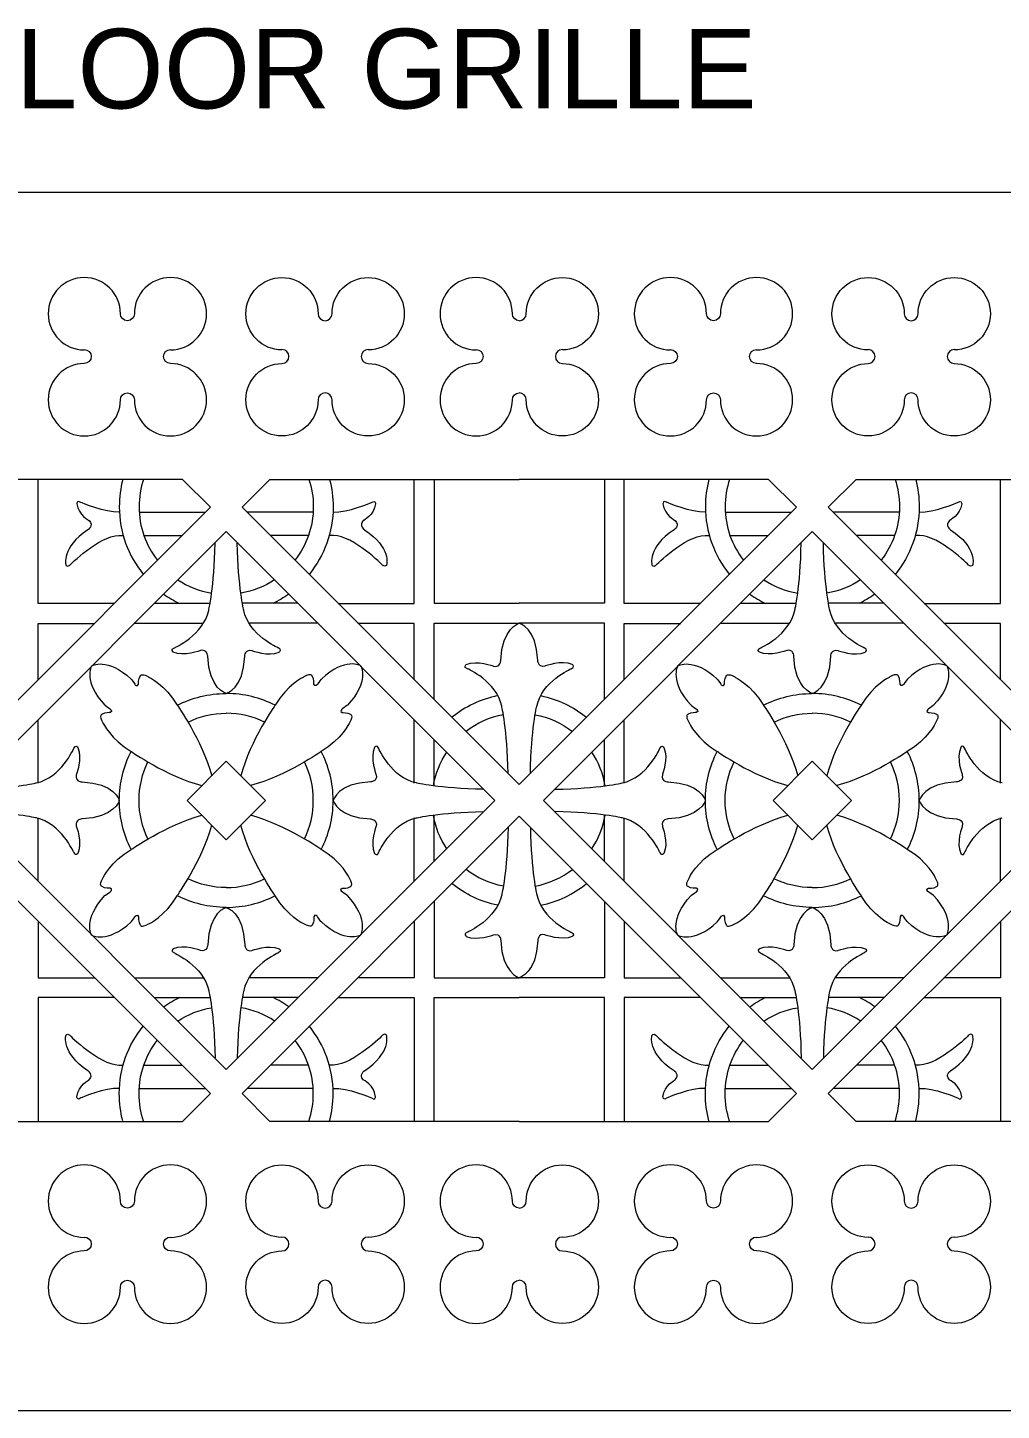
# Model space of a CAD drawing. Header units: millimetres. Extents: x 0 to 23312, y -3206 to 11448.
# Drawn here: x 11192.9 to 11437.6, y 5423.1 to 5770.6 of the extents above; entities that cross this region are included whole.
import ezdxf

# ---------------------------------------------------------------- set-up
doc = ezdxf.new("R2010")
doc.units = ezdxf.units.MM
doc.header["$LTSCALE"] = 10
doc.layers.add('31 - Elevation Column', color=7, linetype='Continuous')
doc.layers.add('40 - Detail Outline', color=142, linetype='Continuous')
doc.styles.add('1-20', font='romans.shx', dxfattribs={"width": 0.8, "height": 40})

# ---------------------------------------------------------------- blocks, each defined once
blk = doc.blocks.new('A$C38AB11E2')
at = {"color": 251, "lineweight": 9}
for p, q in [((177.17, 157.23), (246.85, 226.92)), ((324.49, 157.23), (254.82, 226.92)), ((324.49, 157.23), (394.18, 226.92)), ((471.83, 157.23), (402.15, 226.92)), ((228.98, 225.72), (245.52, 225.72)), ((272.7, 225.72), (256.15, 225.72)), ((376.3, 225.72), (392.85, 225.72)), ((420.03, 225.72), (403.49, 225.72)), ((183.26, 153.25), (250.83, 220.83)), ((230.14, 219.86), (239.65, 219.86)), ((318.4, 153.25), (250.84, 220.83)), ((271.53, 219.86), (262.02, 219.86)), ((330.59, 153.25), (398.16, 220.83)), ((377.46, 219.86), (386.98, 219.86)), ((465.74, 153.25), (398.16, 220.83)), ((418.86, 219.86), (409.34, 219.86)), ((232.8, 202.79), (246.77, 202.79)), ((268.87, 202.79), (254.89, 202.79)), ((380.13, 202.79), (394.11, 202.79)), ((416.2, 202.79), (402.22, 202.79)), ((203.55, 183.53), (203.55, 197.73)), ((203.55, 197.73), (217.75, 197.73)), ((227.81, 197.79), (245.1, 197.79)), ((273.86, 197.79), (256.58, 197.79)), ((298.12, 197.73), (283.92, 197.73)), ((298.12, 183.53), (298.12, 197.73)), ((303.09, 178.64), (303.09, 197.81)), ((303.09, 197.81), (324.49, 197.81)), ((345.9, 197.81), (324.49, 197.81)), ((345.9, 178.64), (345.9, 197.81)), ((350.88, 183.53), (350.88, 197.73)), ((350.88, 197.73), (365.08, 197.73)), ((375.13, 197.79), (392.43, 197.79)), ((421.19, 197.79), (403.91, 197.79)), ((445.45, 197.73), (431.25, 197.73)), ((445.45, 183.53), (445.45, 197.73)), ((203.55, 157.62), (203.55, 173.5)), ((298.12, 157.62), (298.12, 173.5)), ((350.88, 157.62), (350.88, 173.5)), ((445.45, 157.62), (445.45, 173.5)), ((303.09, 157), (303.09, 168.52)), ((345.9, 157), (345.9, 168.52)), ((240.98, 153.25), (250.83, 163.11)), ((260.69, 153.25), (250.83, 163.11)), ((388.32, 153.25), (398.16, 163.11)), ((408.02, 153.25), (398.16, 163.11)), ((324.49, 157.23), (324.49, 157.23)), ((324.49, 157.23), (324.49, 157.23)), ((250.83, 85.68), (183.26, 153.25)), ((250.83, 143.39), (240.98, 153.25)), ((250.83, 143.39), (260.69, 153.25)), ((250.84, 85.68), (318.4, 153.25)), ((398.16, 85.68), (330.59, 153.25)), ((398.16, 143.39), (388.32, 153.25)), ((398.16, 143.39), (408.02, 153.25)), ((398.16, 85.68), (465.74, 153.25)), ((303.09, 137.93), (303.09, 149.45)), ((345.9, 137.93), (345.9, 149.45)), ((246.85, 79.58), (177.17, 149.26)), ((203.55, 132.96), (203.55, 148.84)), ((254.82, 79.58), (324.49, 149.26)), ((298.12, 132.96), (298.12, 148.84)), ((324.49, 149.26), (324.49, 149.26)), ((394.18, 79.58), (324.49, 149.26)), ((324.49, 149.26), (324.49, 149.26)), ((350.88, 132.96), (350.88, 148.84)), ((402.15, 79.58), (471.83, 149.26)), ((445.45, 132.96), (445.45, 148.84)), ((303.09, 127.87), (303.09, 108.69)), ((345.9, 127.87), (345.9, 108.69)), ((203.55, 122.89), (203.55, 108.69)), ((298.12, 122.89), (298.12, 108.69)), ((350.88, 122.89), (350.88, 108.69)), ((445.45, 122.89), (445.45, 108.69)), ((203.55, 108.69), (217.75, 108.69)), ((227.81, 108.71), (245.1, 108.71)), ((273.86, 108.71), (256.58, 108.71)), ((298.12, 108.69), (283.92, 108.69)), ((303.09, 108.69), (324.49, 108.69)), ((345.9, 108.69), (324.49, 108.69)), ((350.88, 108.69), (365.08, 108.69)), ((375.13, 108.71), (392.43, 108.71)), ((421.19, 108.71), (403.91, 108.71)), ((445.45, 108.69), (431.25, 108.69)), ((222.73, 103.71), (203.55, 103.71)), ((203.55, 103.71), (203.55, 72.61)), ((232.8, 103.71), (246.77, 103.71)), ((268.87, 103.71), (254.89, 103.71)), ((278.94, 103.71), (298.12, 103.71)), ((298.12, 103.71), (298.12, 72.61)), ((303.09, 72.61), (303.09, 103.71)), ((303.09, 103.71), (324.49, 103.71)), ((345.9, 103.71), (324.49, 103.71)), ((345.9, 72.61), (345.9, 103.71)), ((370.06, 103.71), (350.88, 103.71)), ((350.88, 103.71), (350.88, 72.61)), ((380.13, 103.71), (394.11, 103.71)), ((416.2, 103.71), (402.22, 103.71)), ((426.27, 103.71), (445.45, 103.71)), ((445.45, 103.71), (445.45, 72.61)), ((230.14, 86.75), (239.65, 86.75)), ((271.53, 86.75), (262.02, 86.75)), ((377.46, 86.75), (386.98, 86.75)), ((418.86, 86.75), (409.34, 86.75)), ((228.98, 80.91), (245.52, 80.91)), ((272.7, 80.91), (256.15, 80.91)), ((376.3, 80.91), (392.85, 80.91)), ((420.03, 80.91), (403.49, 80.91)), ((239.84, 72.61), (246.85, 79.58)), ((261.83, 72.61), (254.82, 79.58)), ((387.17, 72.61), (394.18, 79.58)), ((409.16, 72.61), (402.15, 79.58)), ((177.17, 72.61), (239.84, 72.61)), ((324.49, 72.61), (261.83, 72.61)), ((324.49, 72.61), (387.17, 72.61)), ((471.83, 72.61), (409.16, 72.61))]:
    blk.add_line(p, q, dxfattribs=at)
at = {"color": 7, "lineweight": 9}
blk.add_lwpolyline([(649, 0), (649, 306), (0, 306), (0, 0), (649, 0)], dxfattribs=at)
at = {"color": 251, "lineweight": 9}
for points in [[(246.85, 226.92), (239.84, 233.88), (177.17, 233.88)], [(222.73, 202.71), (203.55, 202.71), (203.55, 233.88)], [(254.82, 226.92), (261.83, 233.88), (324.49, 233.88)], [(278.94, 202.71), (298.12, 202.71), (298.12, 233.88)], [(303.09, 233.96), (303.09, 202.79), (324.49, 202.79)], [(345.9, 233.96), (345.9, 202.79), (324.49, 202.79)], [(394.18, 226.92), (387.17, 233.88), (324.49, 233.88)], [(370.06, 202.71), (350.88, 202.71), (350.88, 233.88)], [(402.15, 226.92), (409.16, 233.88), (471.83, 233.88)], [(426.27, 202.71), (445.45, 202.71), (445.45, 233.88)]]:
    blk.add_lwpolyline(points, dxfattribs=at)
for points, knots in [([(236.82, 263.03), (241.83, 263.03), (245.9, 258.96), (245.9, 253.93), (245.9, 248.91), (241.83, 244.83), (236.82, 244.83), (231.8, 244.83), (227.74, 248.91), (227.74, 253.93), (227.74, 254.9), (226.96, 255.68), (225.99, 255.68), (225.02, 255.68), (224.24, 254.9), (224.24, 253.93), (224.24, 248.91), (220.18, 244.83), (215.16, 244.83), (210.15, 244.83), (206.08, 248.91), (206.08, 253.93), (206.08, 258.96), (210.15, 263.03), (215.16, 263.03), (216.12, 263.03), (216.91, 263.82), (216.91, 264.78), (216.91, 265.75), (216.12, 266.53), (215.16, 266.53), (215.16, 266.53), (215.16, 266.45), (215.16, 266.45), (210.15, 266.45), (206.08, 270.53), (206.08, 275.55), (206.08, 280.58), (210.15, 284.65), (215.16, 284.65), (220.18, 284.65), (224.24, 280.58), (224.24, 275.55), (224.24, 274.59), (225.02, 273.8), (225.99, 273.8), (226.96, 273.8), (227.74, 274.59), (227.74, 275.55), (227.74, 280.58), (231.8, 284.65), (236.82, 284.65), (241.83, 284.65), (245.9, 280.58), (245.9, 275.55), (245.9, 270.53), (241.83, 266.45), (236.82, 266.45), (236.82, 266.45), (236.82, 266.53), (236.82, 266.53), (235.85, 266.53), (235.07, 265.75), (235.07, 264.78), (235.07, 263.82), (235.85, 263.03), (236.82, 263.03)], [0, 0, 0, 0, 1, 1, 1, 2, 2, 2, 3, 3, 3, 4, 4, 4, 5, 5, 5, 6, 6, 6, 7, 7, 7, 8, 8, 8, 9, 9, 9, 10, 10, 10, 11, 11, 11, 12, 12, 12, 13, 13, 13, 14, 14, 14, 15, 15, 15, 16, 16, 16, 17, 17, 17, 18, 18, 18, 19, 19, 19, 20, 20, 20, 21, 21, 21, 22, 22, 22, 22]), ([(264.85, 263.03), (259.83, 263.03), (255.77, 258.96), (255.77, 253.93), (255.77, 248.91), (259.83, 244.83), (264.85, 244.83), (269.87, 244.83), (273.93, 248.91), (273.93, 253.93), (273.93, 254.9), (274.71, 255.68), (275.68, 255.68), (276.65, 255.68), (277.43, 254.9), (277.43, 253.93), (277.43, 248.91), (281.49, 244.83), (286.51, 244.83), (291.53, 244.83), (295.6, 248.91), (295.6, 253.93), (295.6, 258.96), (291.53, 263.03), (286.51, 263.03), (285.54, 263.03), (284.77, 263.82), (284.77, 264.78), (284.77, 265.75), (285.54, 266.53), (286.51, 266.53), (286.51, 266.53), (286.51, 266.45), (286.51, 266.45), (291.53, 266.45), (295.6, 270.53), (295.6, 275.55), (295.6, 280.58), (291.53, 284.65), (286.51, 284.65), (281.49, 284.65), (277.43, 280.58), (277.43, 275.55), (277.43, 274.59), (276.65, 273.8), (275.68, 273.8), (274.71, 273.8), (273.93, 274.59), (273.93, 275.55), (273.93, 280.58), (269.87, 284.65), (264.85, 284.65), (259.83, 284.65), (255.77, 280.58), (255.77, 275.55), (255.77, 270.53), (259.83, 266.45), (264.85, 266.45), (264.85, 266.45), (264.85, 266.53), (264.85, 266.53), (265.82, 266.53), (266.6, 265.75), (266.6, 264.78), (266.6, 263.82), (265.82, 263.03), (264.85, 263.03)], [0, 0, 0, 0, 1, 1, 1, 2, 2, 2, 3, 3, 3, 4, 4, 4, 5, 5, 5, 6, 6, 6, 7, 7, 7, 8, 8, 8, 9, 9, 9, 10, 10, 10, 11, 11, 11, 12, 12, 12, 13, 13, 13, 14, 14, 14, 15, 15, 15, 16, 16, 16, 17, 17, 17, 18, 18, 18, 19, 19, 19, 20, 20, 20, 21, 21, 21, 22, 22, 22, 22]), ([(324.49, 273.8), (323.54, 273.8), (322.76, 274.59), (322.76, 275.55), (322.76, 280.58), (318.69, 284.65), (313.67, 284.65), (308.65, 284.65), (304.59, 280.58), (304.59, 275.55), (304.59, 270.53), (308.65, 266.45), (313.67, 266.45), (313.67, 266.45), (313.67, 266.53), (313.67, 266.53), (314.63, 266.53), (315.42, 265.75), (315.42, 264.78), (315.42, 263.82), (314.63, 263.03), (313.67, 263.03), (308.65, 263.03), (304.59, 258.96), (304.59, 253.93), (304.59, 248.91), (308.65, 244.83), (313.67, 244.83), (318.69, 244.83), (322.76, 248.91), (322.76, 253.93), (322.76, 254.9), (323.54, 255.68), (324.49, 255.68)], [0, 0, 0, 0, 1, 1, 1, 2, 2, 2, 3, 3, 3, 4, 4, 4, 5, 5, 5, 6, 6, 6, 7, 7, 7, 8, 8, 8, 9, 9, 9, 10, 10, 10, 11, 11, 11, 11]), ([(324.49, 273.8), (325.46, 273.8), (326.25, 274.59), (326.25, 275.55), (326.25, 280.58), (330.31, 284.65), (335.33, 284.65), (340.34, 284.65), (344.41, 280.58), (344.41, 275.55), (344.41, 270.53), (340.34, 266.45), (335.33, 266.45), (335.33, 266.45), (335.33, 266.53), (335.33, 266.53), (334.36, 266.53), (333.58, 265.75), (333.58, 264.78), (333.58, 263.82), (334.36, 263.03), (335.33, 263.03), (340.34, 263.03), (344.41, 258.96), (344.41, 253.93), (344.41, 248.91), (340.34, 244.83), (335.33, 244.83), (330.31, 244.83), (326.25, 248.91), (326.25, 253.93), (326.25, 254.9), (325.46, 255.68), (324.49, 255.68)], [0, 0, 0, 0, 1, 1, 1, 2, 2, 2, 3, 3, 3, 4, 4, 4, 5, 5, 5, 6, 6, 6, 7, 7, 7, 8, 8, 8, 9, 9, 9, 10, 10, 10, 11, 11, 11, 11]), ([(384.14, 263.03), (389.16, 263.03), (393.22, 258.96), (393.22, 253.93), (393.22, 248.91), (389.16, 244.83), (384.14, 244.83), (379.13, 244.83), (375.06, 248.91), (375.06, 253.93), (375.06, 254.9), (374.28, 255.68), (373.32, 255.68), (372.35, 255.68), (371.57, 254.9), (371.57, 253.93), (371.57, 248.91), (367.5, 244.83), (362.49, 244.83), (357.47, 244.83), (353.41, 248.91), (353.41, 253.93), (353.41, 258.96), (357.47, 263.03), (362.49, 263.03), (363.45, 263.03), (364.24, 263.82), (364.24, 264.78), (364.24, 265.75), (363.45, 266.53), (362.49, 266.53), (362.49, 266.53), (362.49, 266.45), (362.49, 266.45), (357.47, 266.45), (353.41, 270.53), (353.41, 275.55), (353.41, 280.58), (357.47, 284.65), (362.49, 284.65), (367.5, 284.65), (371.57, 280.58), (371.57, 275.55), (371.57, 274.59), (372.35, 273.8), (373.32, 273.8), (374.28, 273.8), (375.06, 274.59), (375.06, 275.55), (375.06, 280.58), (379.13, 284.65), (384.14, 284.65), (389.16, 284.65), (393.22, 280.58), (393.22, 275.55), (393.22, 270.53), (389.16, 266.45), (384.14, 266.45), (384.14, 266.45), (384.14, 266.53), (384.14, 266.53), (383.18, 266.53), (382.4, 265.75), (382.4, 264.78), (382.4, 263.82), (383.18, 263.03), (384.14, 263.03)], [0, 0, 0, 0, 1, 1, 1, 2, 2, 2, 3, 3, 3, 4, 4, 4, 5, 5, 5, 6, 6, 6, 7, 7, 7, 8, 8, 8, 9, 9, 9, 10, 10, 10, 11, 11, 11, 12, 12, 12, 13, 13, 13, 14, 14, 14, 15, 15, 15, 16, 16, 16, 17, 17, 17, 18, 18, 18, 19, 19, 19, 20, 20, 20, 21, 21, 21, 22, 22, 22, 22]), ([(412.18, 263.03), (407.17, 263.03), (403.1, 258.96), (403.1, 253.93), (403.1, 248.91), (407.17, 244.83), (412.18, 244.83), (417.2, 244.83), (421.26, 248.91), (421.26, 253.93), (421.26, 254.9), (422.04, 255.68), (423.01, 255.68), (423.97, 255.68), (424.76, 254.9), (424.76, 253.93), (424.76, 248.91), (428.82, 244.83), (433.83, 244.83), (438.86, 244.83), (442.92, 248.91), (442.92, 253.93), (442.92, 258.96), (438.86, 263.03), (433.83, 263.03), (432.88, 263.03), (432.1, 263.82), (432.1, 264.78), (432.1, 265.75), (432.88, 266.53), (433.83, 266.53), (433.83, 266.53), (433.83, 266.45), (433.83, 266.45), (438.86, 266.45), (442.92, 270.53), (442.92, 275.55), (442.92, 280.58), (438.86, 284.65), (433.83, 284.65), (428.82, 284.65), (424.76, 280.58), (424.76, 275.55), (424.76, 274.59), (423.97, 273.8), (423.01, 273.8), (422.04, 273.8), (421.26, 274.59), (421.26, 275.55), (421.26, 280.58), (417.2, 284.65), (412.18, 284.65), (407.17, 284.65), (403.1, 280.58), (403.1, 275.55), (403.1, 270.53), (407.17, 266.45), (412.18, 266.45), (412.18, 266.45), (412.18, 266.53), (412.18, 266.53), (413.15, 266.53), (413.93, 265.75), (413.93, 264.78), (413.93, 263.82), (413.15, 263.03), (412.18, 263.03)], [0, 0, 0, 0, 1, 1, 1, 2, 2, 2, 3, 3, 3, 4, 4, 4, 5, 5, 5, 6, 6, 6, 7, 7, 7, 8, 8, 8, 9, 9, 9, 10, 10, 10, 11, 11, 11, 12, 12, 12, 13, 13, 13, 14, 14, 14, 15, 15, 15, 16, 16, 16, 17, 17, 17, 18, 18, 18, 19, 19, 19, 20, 20, 20, 21, 21, 21, 22, 22, 22, 22]), ([(224.83, 233.88), (224.26, 231.7), (223.96, 229.41), (223.96, 227.04), (223.96, 220.63), (226.2, 214.74), (229.95, 210.12)], [0, 0, 0, 0, 1, 1, 1, 2, 2, 2, 2]), ([(230.05, 233.93), (229.32, 231.76), (228.93, 229.44), (228.93, 227.04), (228.93, 227.04), (228.93, 227.04), (228.93, 227.04), (228.93, 222.01), (230.63, 217.37), (233.48, 213.67)], [0, 0, 0, 0, 1, 1, 1, 2, 2, 2, 3, 3, 3, 3]), ([(271.63, 233.93), (272.35, 231.76), (272.73, 229.44), (272.73, 227.04), (272.73, 227.04), (272.73, 227.04), (272.73, 227.04), (272.73, 222.01), (271.04, 217.37), (268.18, 213.67)], [0, 0, 0, 0, 1, 1, 1, 2, 2, 2, 3, 3, 3, 3]), ([(276.83, 233.88), (277.41, 231.7), (277.71, 229.41), (277.71, 227.04), (277.71, 220.63), (275.47, 214.74), (271.73, 210.12)], [0, 0, 0, 0, 1, 1, 1, 2, 2, 2, 2]), ([(372.16, 233.88), (371.59, 231.7), (371.29, 229.41), (371.29, 227.04), (371.29, 220.63), (373.53, 214.74), (377.27, 210.12)], [0, 0, 0, 0, 1, 1, 1, 2, 2, 2, 2]), ([(377.37, 233.93), (376.65, 231.76), (376.26, 229.44), (376.26, 227.04), (376.26, 227.04), (376.26, 227.04), (376.26, 227.04), (376.26, 222.01), (377.96, 217.37), (380.81, 213.67)], [0, 0, 0, 0, 1, 1, 1, 2, 2, 2, 3, 3, 3, 3]), ([(418.96, 233.93), (419.68, 231.76), (420.06, 229.44), (420.06, 227.04), (420.06, 227.04), (420.06, 227.04), (420.06, 227.04), (420.06, 222.01), (418.37, 217.37), (415.51, 213.67)], [0, 0, 0, 0, 1, 1, 1, 2, 2, 2, 3, 3, 3, 3]), ([(424.16, 233.88), (424.73, 231.7), (425.04, 229.41), (425.04, 227.04), (425.04, 220.63), (422.8, 214.74), (419.06, 210.12)], [0, 0, 0, 0, 1, 1, 1, 2, 2, 2, 2]), ([(321.7, 160.03), (321.52, 171.12), (320.09, 176.93), (320.09, 176.93), (318.82, 183.11), (311.47, 186.36), (311.47, 186.36), (310.31, 186.76), (311.19, 187.4), (311.19, 187.4), (313.85, 188.61), (318.06, 186.99), (318.06, 186.99), (319.8, 186.59), (319.86, 188.44), (319.86, 188.44), (320.09, 196.59), (324.49, 197.81), (324.49, 197.81)], [0, 0, 0, 0, 1, 1, 1, 2, 2, 2, 3, 3, 3, 4, 4, 4, 5, 5, 5, 6, 6, 6, 6]), ([(327.3, 160.03), (327.48, 171.12), (328.91, 176.93), (328.91, 176.93), (330.18, 183.11), (337.53, 186.36), (337.53, 186.36), (338.68, 186.76), (337.81, 187.4), (337.81, 187.4), (335.16, 188.61), (330.94, 186.99), (330.94, 186.99), (329.2, 186.59), (329.14, 188.44), (329.14, 188.44), (328.91, 196.59), (324.49, 197.81), (324.49, 197.81)], [0, 0, 0, 0, 1, 1, 1, 2, 2, 2, 3, 3, 3, 4, 4, 4, 5, 5, 5, 6, 6, 6, 6]), ([(226.95, 140.92), (225.03, 144.61), (223.96, 148.81), (223.96, 153.25), (223.96, 157.7), (225.03, 161.89), (226.95, 165.58)], [0, 0, 0, 0, 1, 1, 1, 2, 2, 2, 2]), ([(274.72, 140.92), (276.63, 144.61), (277.71, 148.81), (277.71, 153.25), (277.71, 157.7), (276.63, 161.89), (274.72, 165.58)], [0, 0, 0, 0, 1, 1, 1, 2, 2, 2, 2]), ([(374.28, 140.92), (372.37, 144.61), (371.29, 148.81), (371.29, 153.25), (371.29, 157.7), (372.37, 161.89), (374.28, 165.58)], [0, 0, 0, 0, 1, 1, 1, 2, 2, 2, 2]), ([(422.05, 140.92), (423.97, 144.61), (425.04, 148.81), (425.04, 153.25), (425.04, 157.7), (423.96, 161.89), (422.05, 165.58)], [0, 0, 0, 0, 1, 1, 1, 2, 2, 2, 2]), ([(231.17, 143.59), (229.74, 146.5), (228.93, 149.78), (228.93, 153.25), (228.93, 156.72), (229.74, 160), (231.17, 162.91)], [0, 0, 0, 0, 1, 1, 1, 2, 2, 2, 2]), ([(270.5, 143.59), (271.93, 146.5), (272.73, 149.78), (272.73, 153.25), (272.73, 156.72), (271.93, 160), (270.5, 162.91)], [0, 0, 0, 0, 1, 1, 1, 2, 2, 2, 2]), ([(378.51, 143.59), (377.07, 146.5), (376.26, 149.78), (376.26, 153.25), (376.26, 156.72), (377.07, 160), (378.51, 162.91)], [0, 0, 0, 0, 1, 1, 1, 2, 2, 2, 2]), ([(417.83, 143.59), (419.26, 146.5), (420.06, 149.78), (420.06, 153.25), (420.06, 156.72), (419.26, 160), (417.82, 162.91)], [0, 0, 0, 0, 1, 1, 1, 2, 2, 2, 2]), ([(321.7, 146.46), (321.52, 135.37), (320.09, 129.56), (320.09, 129.56), (318.82, 123.38), (311.47, 120.13), (311.47, 120.13), (310.31, 119.73), (311.19, 119.1), (311.19, 119.1), (313.85, 117.88), (318.06, 119.5), (318.06, 119.5), (319.8, 119.91), (319.86, 118.05), (319.86, 118.05), (320.09, 109.9), (324.49, 108.69), (324.49, 108.69)], [0, 0, 0, 0, 1, 1, 1, 2, 2, 2, 3, 3, 3, 4, 4, 4, 5, 5, 5, 6, 6, 6, 6]), ([(327.3, 146.46), (327.48, 135.37), (328.91, 129.56), (328.91, 129.56), (330.18, 123.38), (337.53, 120.13), (337.53, 120.13), (338.68, 119.73), (337.81, 119.1), (337.81, 119.1), (335.16, 117.88), (330.94, 119.5), (330.94, 119.5), (329.2, 119.91), (329.14, 118.05), (329.14, 118.05), (328.91, 109.9), (324.49, 108.69), (324.49, 108.69)], [0, 0, 0, 0, 1, 1, 1, 2, 2, 2, 3, 3, 3, 4, 4, 4, 5, 5, 5, 6, 6, 6, 6]), ([(224.83, 72.74), (224.26, 74.92), (223.96, 77.22), (223.96, 79.58), (223.96, 85.99), (226.2, 91.88), (229.95, 96.5)], [0, 0, 0, 0, 1, 1, 1, 2, 2, 2, 2]), ([(276.83, 72.74), (277.41, 74.92), (277.71, 77.22), (277.71, 79.58), (277.71, 85.99), (275.47, 91.88), (271.73, 96.5)], [0, 0, 0, 0, 1, 1, 1, 2, 2, 2, 2]), ([(372.16, 72.74), (371.59, 74.92), (371.29, 77.22), (371.29, 79.58), (371.29, 85.99), (373.53, 91.88), (377.27, 96.5)], [0, 0, 0, 0, 1, 1, 1, 2, 2, 2, 2]), ([(424.16, 72.74), (424.73, 74.92), (425.04, 77.22), (425.04, 79.58), (425.04, 85.99), (422.8, 91.88), (419.06, 96.5)], [0, 0, 0, 0, 1, 1, 1, 2, 2, 2, 2]), ([(236.82, 40.05), (241.83, 40.05), (245.9, 35.97), (245.9, 30.95), (245.9, 25.92), (241.83, 21.84), (236.82, 21.84), (231.8, 21.84), (227.74, 25.92), (227.74, 30.95), (227.74, 31.91), (226.96, 32.7), (225.99, 32.7), (225.02, 32.7), (224.24, 31.91), (224.24, 30.95), (224.24, 25.92), (220.18, 21.84), (215.16, 21.84), (210.15, 21.84), (206.08, 25.92), (206.08, 30.95), (206.08, 35.97), (210.15, 40.05), (215.16, 40.05), (216.12, 40.05), (216.91, 40.83), (216.91, 41.8), (216.91, 42.77), (216.12, 43.55), (215.16, 43.55), (215.16, 43.55), (215.16, 43.46), (215.16, 43.46), (210.15, 43.46), (206.08, 47.54), (206.08, 52.57), (206.08, 57.59), (210.15, 61.67), (215.16, 61.67), (220.18, 61.67), (224.24, 57.59), (224.24, 52.57), (224.24, 51.6), (225.02, 50.82), (225.99, 50.82), (226.96, 50.82), (227.74, 51.6), (227.74, 52.57), (227.74, 57.59), (231.8, 61.67), (236.82, 61.67), (241.83, 61.67), (245.9, 57.59), (245.9, 52.57), (245.9, 47.54), (241.83, 43.46), (236.82, 43.46), (236.82, 43.46), (236.82, 43.55), (236.82, 43.55), (235.85, 43.55), (235.07, 42.77), (235.07, 41.8), (235.07, 40.83), (235.85, 40.05), (236.82, 40.05)], [0, 0, 0, 0, 1, 1, 1, 2, 2, 2, 3, 3, 3, 4, 4, 4, 5, 5, 5, 6, 6, 6, 7, 7, 7, 8, 8, 8, 9, 9, 9, 10, 10, 10, 11, 11, 11, 12, 12, 12, 13, 13, 13, 14, 14, 14, 15, 15, 15, 16, 16, 16, 17, 17, 17, 18, 18, 18, 19, 19, 19, 20, 20, 20, 21, 21, 21, 22, 22, 22, 22]), ([(264.85, 40.05), (259.83, 40.05), (255.77, 35.97), (255.77, 30.95), (255.77, 25.92), (259.83, 21.84), (264.85, 21.84), (269.87, 21.84), (273.93, 25.92), (273.93, 30.95), (273.93, 31.91), (274.71, 32.7), (275.68, 32.7), (276.65, 32.7), (277.43, 31.91), (277.43, 30.95), (277.43, 25.92), (281.49, 21.84), (286.51, 21.84), (291.53, 21.84), (295.6, 25.92), (295.6, 30.95), (295.6, 35.97), (291.53, 40.05), (286.51, 40.05), (285.54, 40.05), (284.77, 40.83), (284.77, 41.8), (284.77, 42.77), (285.54, 43.55), (286.51, 43.55), (286.51, 43.55), (286.51, 43.46), (286.51, 43.46), (291.53, 43.46), (295.6, 47.54), (295.6, 52.57), (295.6, 57.59), (291.53, 61.67), (286.51, 61.67), (281.49, 61.67), (277.43, 57.59), (277.43, 52.57), (277.43, 51.6), (276.65, 50.82), (275.68, 50.82), (274.71, 50.82), (273.93, 51.6), (273.93, 52.57), (273.93, 57.59), (269.87, 61.67), (264.85, 61.67), (259.83, 61.67), (255.77, 57.59), (255.77, 52.57), (255.77, 47.54), (259.83, 43.46), (264.85, 43.46), (264.85, 43.46), (264.85, 43.55), (264.85, 43.55), (265.82, 43.55), (266.6, 42.77), (266.6, 41.8), (266.6, 40.83), (265.82, 40.05), (264.85, 40.05)], [0, 0, 0, 0, 1, 1, 1, 2, 2, 2, 3, 3, 3, 4, 4, 4, 5, 5, 5, 6, 6, 6, 7, 7, 7, 8, 8, 8, 9, 9, 9, 10, 10, 10, 11, 11, 11, 12, 12, 12, 13, 13, 13, 14, 14, 14, 15, 15, 15, 16, 16, 16, 17, 17, 17, 18, 18, 18, 19, 19, 19, 20, 20, 20, 21, 21, 21, 22, 22, 22, 22]), ([(324.49, 50.82), (323.54, 50.82), (322.76, 51.6), (322.76, 52.57), (322.76, 57.59), (318.69, 61.67), (313.67, 61.67), (308.65, 61.67), (304.59, 57.59), (304.59, 52.57), (304.59, 47.54), (308.65, 43.46), (313.67, 43.46), (313.67, 43.46), (313.67, 43.55), (313.67, 43.55), (314.63, 43.55), (315.42, 42.77), (315.42, 41.8), (315.42, 40.83), (314.63, 40.05), (313.67, 40.05), (308.65, 40.05), (304.59, 35.97), (304.59, 30.95), (304.59, 25.92), (308.65, 21.84), (313.67, 21.84), (318.69, 21.84), (322.76, 25.92), (322.76, 30.95), (322.76, 31.91), (323.54, 32.7), (324.49, 32.7)], [0, 0, 0, 0, 1, 1, 1, 2, 2, 2, 3, 3, 3, 4, 4, 4, 5, 5, 5, 6, 6, 6, 7, 7, 7, 8, 8, 8, 9, 9, 9, 10, 10, 10, 11, 11, 11, 11]), ([(324.49, 50.82), (325.46, 50.82), (326.25, 51.6), (326.25, 52.57), (326.25, 57.59), (330.31, 61.67), (335.33, 61.67), (340.34, 61.67), (344.41, 57.59), (344.41, 52.57), (344.41, 47.54), (340.34, 43.46), (335.33, 43.46), (335.33, 43.46), (335.33, 43.55), (335.33, 43.55), (334.36, 43.55), (333.58, 42.77), (333.58, 41.8), (333.58, 40.83), (334.36, 40.05), (335.33, 40.05), (340.34, 40.05), (344.41, 35.97), (344.41, 30.95), (344.41, 25.92), (340.34, 21.84), (335.33, 21.84), (330.31, 21.84), (326.25, 25.92), (326.25, 30.95), (326.25, 31.91), (325.46, 32.7), (324.49, 32.7)], [0, 0, 0, 0, 1, 1, 1, 2, 2, 2, 3, 3, 3, 4, 4, 4, 5, 5, 5, 6, 6, 6, 7, 7, 7, 8, 8, 8, 9, 9, 9, 10, 10, 10, 11, 11, 11, 11]), ([(384.14, 40.05), (389.16, 40.05), (393.22, 35.97), (393.22, 30.95), (393.22, 25.92), (389.16, 21.84), (384.14, 21.84), (379.13, 21.84), (375.06, 25.92), (375.06, 30.95), (375.06, 31.91), (374.28, 32.7), (373.32, 32.7), (372.35, 32.7), (371.57, 31.91), (371.57, 30.95), (371.57, 25.92), (367.5, 21.84), (362.49, 21.84), (357.47, 21.84), (353.41, 25.92), (353.41, 30.95), (353.41, 35.97), (357.47, 40.05), (362.49, 40.05), (363.45, 40.05), (364.24, 40.83), (364.24, 41.8), (364.24, 42.77), (363.45, 43.55), (362.49, 43.55), (362.49, 43.55), (362.49, 43.46), (362.49, 43.46), (357.47, 43.46), (353.41, 47.54), (353.41, 52.57), (353.41, 57.59), (357.47, 61.67), (362.49, 61.67), (367.5, 61.67), (371.57, 57.59), (371.57, 52.57), (371.57, 51.6), (372.35, 50.82), (373.32, 50.82), (374.28, 50.82), (375.06, 51.6), (375.06, 52.57), (375.06, 57.59), (379.13, 61.67), (384.14, 61.67), (389.16, 61.67), (393.22, 57.59), (393.22, 52.57), (393.22, 47.54), (389.16, 43.46), (384.14, 43.46), (384.14, 43.46), (384.14, 43.55), (384.14, 43.55), (383.18, 43.55), (382.4, 42.77), (382.4, 41.8), (382.4, 40.83), (383.18, 40.05), (384.14, 40.05)], [0, 0, 0, 0, 1, 1, 1, 2, 2, 2, 3, 3, 3, 4, 4, 4, 5, 5, 5, 6, 6, 6, 7, 7, 7, 8, 8, 8, 9, 9, 9, 10, 10, 10, 11, 11, 11, 12, 12, 12, 13, 13, 13, 14, 14, 14, 15, 15, 15, 16, 16, 16, 17, 17, 17, 18, 18, 18, 19, 19, 19, 20, 20, 20, 21, 21, 21, 22, 22, 22, 22]), ([(412.18, 40.05), (407.17, 40.05), (403.1, 35.97), (403.1, 30.95), (403.1, 25.92), (407.17, 21.84), (412.18, 21.84), (417.2, 21.84), (421.26, 25.92), (421.26, 30.95), (421.26, 31.91), (422.04, 32.7), (423.01, 32.7), (423.97, 32.7), (424.76, 31.91), (424.76, 30.95), (424.76, 25.92), (428.82, 21.84), (433.83, 21.84), (438.86, 21.84), (442.92, 25.92), (442.92, 30.95), (442.92, 35.97), (438.86, 40.05), (433.83, 40.05), (432.88, 40.05), (432.1, 40.83), (432.1, 41.8), (432.1, 42.77), (432.88, 43.55), (433.83, 43.55), (433.83, 43.55), (433.83, 43.46), (433.83, 43.46), (438.86, 43.46), (442.92, 47.54), (442.92, 52.57), (442.92, 57.59), (438.86, 61.67), (433.83, 61.67), (428.82, 61.67), (424.76, 57.59), (424.76, 52.57), (424.76, 51.6), (423.97, 50.82), (423.01, 50.82), (422.04, 50.82), (421.26, 51.6), (421.26, 52.57), (421.26, 57.59), (417.2, 61.67), (412.18, 61.67), (407.17, 61.67), (403.1, 57.59), (403.1, 52.57), (403.1, 47.54), (407.17, 43.46), (412.18, 43.46), (412.18, 43.46), (412.18, 43.55), (412.18, 43.55), (413.15, 43.55), (413.93, 42.77), (413.93, 41.8), (413.93, 40.83), (413.15, 40.05), (412.18, 40.05)], [0, 0, 0, 0, 1, 1, 1, 2, 2, 2, 3, 3, 3, 4, 4, 4, 5, 5, 5, 6, 6, 6, 7, 7, 7, 8, 8, 8, 9, 9, 9, 10, 10, 10, 11, 11, 11, 12, 12, 12, 13, 13, 13, 14, 14, 14, 15, 15, 15, 16, 16, 16, 17, 17, 17, 18, 18, 18, 19, 19, 19, 20, 20, 20, 21, 21, 21, 22, 22, 22, 22])]:
    blk.add_open_spline(points, degree=3, knots=knots, dxfattribs=at)
for points in [[(214.33, 228.12), (213.37, 228.89), (213.29, 227.81), (213.29, 227.81)], [(213.29, 227.81), (213.65, 224.91), (216.37, 223.56), (216.37, 223.56)], [(223.87, 225.72), (220.49, 225.48), (214.33, 228.12), (214.33, 228.12)], [(277.8, 225.72), (281.18, 225.48), (287.34, 228.12), (287.34, 228.12)], [(288.39, 227.81), (288.02, 224.91), (285.3, 223.56), (285.3, 223.56)], [(287.34, 228.12), (288.29, 228.89), (288.39, 227.81), (288.39, 227.81)], [(361.66, 228.12), (360.71, 228.89), (360.62, 227.81), (360.62, 227.81)], [(360.62, 227.81), (360.98, 224.91), (363.7, 223.56), (363.7, 223.56)], [(371.2, 225.72), (367.82, 225.48), (361.66, 228.12), (361.66, 228.12)], [(425.12, 225.72), (428.52, 225.48), (434.67, 228.12), (434.67, 228.12)], [(435.71, 227.81), (435.35, 224.91), (432.63, 223.56), (432.63, 223.56)], [(434.67, 228.12), (435.63, 228.89), (435.71, 227.81), (435.71, 227.81)], [(216.37, 223.56), (217.62, 222.29), (216.08, 221.27), (216.08, 221.27)], [(285.3, 223.56), (284.05, 222.29), (285.59, 221.27), (285.59, 221.27)], [(363.7, 223.56), (364.95, 222.29), (363.41, 221.27), (363.41, 221.27)], [(432.63, 223.56), (431.37, 222.29), (432.92, 221.27), (432.92, 221.27)], [(216.08, 221.27), (209.25, 216.8), (210.53, 212.41), (210.53, 212.41)], [(211.53, 212.39), (211.53, 212.39), (218.76, 219.66), (223.87, 219.86)], [(223.87, 219.86), (223.87, 219.86), (224.93, 219.86), (224.93, 219.86)], [(277.8, 219.86), (277.8, 219.86), (276.75, 219.86), (276.75, 219.86)], [(290.13, 212.39), (290.13, 212.39), (282.91, 219.66), (277.8, 219.86)], [(285.59, 221.27), (292.42, 216.8), (291.15, 212.41), (291.15, 212.41)], [(363.41, 221.27), (356.58, 216.8), (357.86, 212.41), (357.86, 212.41)], [(358.87, 212.39), (358.87, 212.39), (366.09, 219.66), (371.2, 219.86)], [(371.2, 219.86), (371.2, 219.86), (372.26, 219.86), (372.26, 219.86)], [(425.12, 219.86), (425.12, 219.86), (424.08, 219.86), (424.08, 219.86)], [(437.46, 212.39), (437.46, 212.39), (430.25, 219.66), (425.12, 219.86)], [(432.92, 221.27), (439.75, 216.8), (438.47, 212.41), (438.47, 212.41)], [(246.43, 201.01), (246.43, 201.01), (247.86, 206.81), (248.03, 217.9)], [(255.24, 201.01), (255.24, 201.01), (253.82, 206.81), (253.63, 217.9)], [(393.76, 201.01), (393.76, 201.01), (395.19, 206.81), (395.36, 217.9)], [(402.57, 201.01), (402.57, 201.01), (401.15, 206.81), (400.96, 217.9)], [(210.53, 212.41), (210.53, 212.41), (210.79, 211.79), (211.53, 212.39)], [(291.15, 212.41), (291.15, 212.41), (290.87, 211.79), (290.13, 212.39)], [(357.86, 212.41), (357.86, 212.41), (358.13, 211.79), (358.87, 212.39)], [(438.47, 212.41), (438.47, 212.41), (438.21, 211.79), (437.46, 212.39)], [(238.69, 208.68), (241.2, 207.01), (244.07, 205.84), (247.16, 205.32)], [(262.97, 208.68), (260.47, 207.01), (257.59, 205.84), (254.51, 205.32)], [(386.02, 208.68), (388.53, 207.01), (391.4, 205.84), (394.49, 205.32)], [(410.3, 208.68), (407.8, 207.01), (404.93, 205.84), (401.83, 205.32)], [(235.12, 205.1), (236.37, 204.2), (237.71, 203.4), (239.11, 202.73)], [(266.55, 205.1), (265.3, 204.2), (263.96, 203.4), (262.56, 202.73)], [(382.45, 205.1), (383.7, 204.2), (385.04, 203.4), (386.44, 202.73)], [(413.87, 205.1), (412.63, 204.2), (411.29, 203.4), (409.89, 202.73)], [(237.8, 191.57), (237.8, 191.57), (245.15, 194.82), (246.43, 201.01)], [(263.86, 191.57), (263.86, 191.57), (256.52, 194.82), (255.24, 201.01)], [(385.14, 191.57), (385.14, 191.57), (392.48, 194.82), (393.76, 201.01)], [(411.19, 191.57), (411.19, 191.57), (403.85, 194.82), (402.57, 201.01)], [(237.52, 190.53), (237.52, 190.53), (236.65, 191.17), (237.8, 191.57)], [(246.2, 189.49), (246.2, 189.49), (246.13, 191.34), (244.39, 190.94)], [(255.48, 189.49), (255.48, 189.49), (255.54, 191.34), (257.27, 190.94)], [(264.15, 190.53), (264.15, 190.53), (265.02, 191.17), (263.86, 191.57)], [(384.85, 190.53), (384.85, 190.53), (383.98, 191.17), (385.14, 191.57)], [(393.53, 189.49), (393.53, 189.49), (393.46, 191.34), (391.73, 190.94)], [(402.81, 189.49), (402.81, 189.49), (402.86, 191.34), (404.59, 190.94)], [(411.48, 190.53), (411.48, 190.53), (412.35, 191.17), (411.19, 191.57)], [(217, 187.08), (217, 187.08), (220.97, 189.35), (226.92, 183.76)], [(244.39, 190.94), (244.39, 190.94), (240.18, 189.32), (237.52, 190.53)], [(250.83, 180.12), (250.83, 180.12), (246.43, 181.34), (246.2, 189.49)], [(250.83, 180.12), (250.83, 180.12), (255.24, 181.34), (255.48, 189.49)], [(257.27, 190.94), (257.27, 190.94), (261.49, 189.32), (264.15, 190.53)], [(284.67, 187.08), (284.67, 187.08), (280.69, 189.35), (274.75, 183.76)], [(364.33, 187.08), (364.33, 187.08), (368.31, 189.35), (374.25, 183.76)], [(391.73, 190.94), (391.73, 190.94), (387.51, 189.32), (384.85, 190.53)], [(398.16, 180.12), (398.16, 180.12), (393.76, 181.34), (393.53, 189.49)], [(398.16, 180.12), (398.16, 180.12), (402.57, 181.34), (402.81, 189.49)], [(404.59, 190.94), (404.59, 190.94), (408.82, 189.32), (411.48, 190.53)], [(431.99, 187.08), (431.99, 187.08), (428.02, 189.35), (422.08, 183.76)], [(217, 187.08), (217, 187.08), (214.75, 183.1), (220.35, 177.17)], [(228.78, 182.46), (228.78, 182.46), (228.67, 183.81), (229.21, 184.5)], [(229.21, 184.5), (229.21, 184.5), (229.36, 185.41), (231.33, 184.27)], [(231.33, 184.27), (231.33, 184.27), (235.53, 182.31), (238.53, 177.19)], [(270.33, 184.27), (270.33, 184.27), (266.13, 182.31), (263.15, 177.19)], [(272.46, 184.5), (272.46, 184.5), (272.31, 185.41), (270.33, 184.27)], [(272.89, 182.46), (272.89, 182.46), (273, 183.81), (272.46, 184.5)], [(284.67, 187.08), (284.67, 187.08), (286.92, 183.1), (281.32, 177.17)], [(364.33, 187.08), (364.33, 187.08), (362.08, 183.1), (367.68, 177.17)], [(376.11, 182.46), (376.11, 182.46), (376, 183.81), (376.54, 184.5)], [(376.54, 184.5), (376.54, 184.5), (376.68, 185.41), (378.66, 184.27)], [(378.66, 184.27), (378.66, 184.27), (382.86, 182.31), (385.86, 177.19)], [(417.66, 184.27), (417.66, 184.27), (413.46, 182.31), (410.48, 177.19)], [(419.79, 184.5), (419.79, 184.5), (419.64, 185.41), (417.66, 184.27)], [(420.22, 182.46), (420.22, 182.46), (420.32, 183.81), (419.79, 184.5)], [(431.99, 187.08), (431.99, 187.08), (434.25, 183.1), (428.65, 177.17)], [(226.92, 183.76), (226.92, 183.76), (227.54, 182.95), (227.85, 182.46)], [(227.85, 182.46), (227.85, 182.46), (228.53, 181.6), (228.78, 182.46)], [(273.81, 182.46), (273.81, 182.46), (273.14, 181.6), (272.89, 182.46)], [(274.75, 183.76), (274.75, 183.76), (274.13, 182.95), (273.81, 182.46)], [(374.25, 183.76), (374.25, 183.76), (374.87, 182.95), (375.18, 182.46)], [(375.18, 182.46), (375.18, 182.46), (375.86, 181.6), (376.11, 182.46)], [(421.15, 182.46), (421.15, 182.46), (420.46, 181.6), (420.22, 182.46)], [(422.08, 183.76), (422.08, 183.76), (421.46, 182.95), (421.15, 182.46)], [(238.53, 177.19), (238.53, 177.19), (244.72, 168.48), (247.19, 159.46)], [(238.55, 177.16), (242.23, 179.05), (246.41, 180.12), (250.83, 180.12)], [(263.12, 177.16), (259.44, 179.05), (255.26, 180.12), (250.83, 180.12)], [(263.15, 177.19), (263.15, 177.19), (256.94, 168.48), (254.48, 159.46)], [(319.11, 179.58), (314.81, 178.7), (310.89, 176.8), (307.59, 174.14)], [(329.88, 179.58), (334.19, 178.7), (338.12, 176.8), (341.41, 174.14)], [(385.86, 177.19), (385.86, 177.19), (392.06, 168.48), (394.51, 159.46)], [(385.88, 177.16), (389.56, 179.05), (393.74, 180.12), (398.16, 180.12)], [(410.45, 177.16), (406.77, 179.05), (402.6, 180.12), (398.16, 180.12)], [(410.48, 177.19), (410.48, 177.19), (404.27, 168.48), (401.81, 159.46)], [(219.62, 174.89), (219.62, 174.89), (218.71, 174.73), (219.84, 172.75)], [(221.65, 175.31), (221.65, 175.31), (220.3, 175.42), (219.62, 174.89)], [(220.35, 177.17), (220.35, 177.17), (221.15, 176.55), (221.65, 176.24)], [(221.65, 176.24), (221.65, 176.24), (222.52, 175.56), (221.65, 175.31)], [(241.23, 172.94), (244.13, 174.36), (247.39, 175.15), (250.83, 175.15)], [(260.44, 172.94), (257.54, 174.36), (254.28, 175.15), (250.83, 175.15)], [(280.02, 176.24), (280.02, 176.24), (279.15, 175.56), (280.02, 175.31)], [(281.32, 177.17), (281.32, 177.17), (280.52, 176.55), (280.02, 176.24)], [(280.02, 175.31), (280.02, 175.31), (281.37, 175.42), (282.05, 174.89)], [(282.05, 174.89), (282.05, 174.89), (282.97, 174.73), (281.83, 172.75)], [(320.51, 174.78), (317.02, 174.14), (313.83, 172.67), (311.13, 170.6)], [(328.49, 174.78), (331.97, 174.14), (335.17, 172.67), (337.87, 170.6)], [(366.95, 174.89), (366.95, 174.89), (366.03, 174.73), (367.17, 172.75)], [(368.98, 175.31), (368.98, 175.31), (367.63, 175.42), (366.95, 174.89)], [(367.68, 177.17), (367.68, 177.17), (368.48, 176.55), (368.98, 176.24)], [(368.98, 176.24), (368.98, 176.24), (369.85, 175.56), (368.98, 175.31)], [(388.56, 172.94), (391.46, 174.36), (394.72, 175.15), (398.16, 175.15)], [(407.77, 172.94), (404.87, 174.36), (401.61, 175.15), (398.16, 175.15)], [(427.35, 176.24), (427.35, 176.24), (426.48, 175.56), (427.35, 175.31)], [(428.65, 177.17), (428.65, 177.17), (427.84, 176.55), (427.35, 176.24)], [(427.35, 175.31), (427.35, 175.31), (428.7, 175.42), (429.38, 174.89)], [(429.38, 174.89), (429.38, 174.89), (430.3, 174.73), (429.16, 172.75)], [(219.84, 172.75), (219.84, 172.75), (221.81, 168.56), (226.95, 165.58)], [(281.83, 172.75), (281.83, 172.75), (279.85, 168.56), (274.72, 165.58)], [(367.17, 172.75), (367.17, 172.75), (369.15, 168.56), (374.28, 165.58)], [(429.16, 172.75), (429.16, 172.75), (427.17, 168.56), (422.05, 165.58)], [(212.5, 166.27), (212.9, 167.44), (213.55, 166.56), (213.55, 166.56)], [(289.17, 166.27), (288.76, 167.44), (288.13, 166.56), (288.13, 166.56)], [(359.83, 166.27), (360.24, 167.44), (360.88, 166.56), (360.88, 166.56)], [(436.5, 166.27), (436.09, 167.44), (435.46, 166.56), (435.46, 166.56)], [(203.08, 157.66), (209.26, 158.93), (212.5, 166.27), (212.5, 166.27)], [(213.55, 166.56), (214.76, 163.91), (213.14, 159.69), (213.14, 159.69)], [(226.95, 165.58), (226.95, 165.58), (235.67, 159.4), (244.7, 156.97)], [(274.72, 165.58), (274.72, 165.58), (266, 159.4), (256.97, 156.97)], [(288.13, 166.56), (286.91, 163.91), (288.53, 159.69), (288.53, 159.69)], [(298.59, 157.66), (292.4, 158.93), (289.17, 166.27), (289.17, 166.27)], [(302.91, 156.96), (303.44, 160.04), (304.6, 162.89), (306.27, 165.39)], [(346.09, 156.96), (345.56, 160.04), (344.39, 162.89), (342.72, 165.39)], [(350.4, 157.66), (356.6, 158.93), (359.83, 166.27), (359.83, 166.27)], [(360.88, 166.56), (362.09, 163.91), (360.47, 159.69), (360.47, 159.69)], [(374.28, 165.58), (374.28, 165.58), (383, 159.4), (392.02, 156.97)], [(422.05, 165.58), (422.05, 165.58), (413.34, 159.4), (404.3, 156.97)], [(435.46, 166.56), (434.24, 163.91), (435.86, 159.69), (435.86, 159.69)], [(445.92, 157.66), (439.73, 158.93), (436.5, 166.27), (436.5, 166.27)], [(186.18, 156.05), (197.27, 156.24), (203.08, 157.66), (203.08, 157.66)], [(213.14, 159.69), (212.74, 157.95), (214.59, 157.89), (214.59, 157.89)], [(214.59, 157.89), (222.74, 157.66), (223.96, 153.25), (223.96, 153.25)], [(287.08, 157.89), (278.93, 157.66), (277.71, 153.25), (277.71, 153.25)], [(288.53, 159.69), (288.93, 157.95), (287.08, 157.89), (287.08, 157.89)], [(315.5, 156.05), (304.39, 156.24), (298.59, 157.66), (298.59, 157.66)], [(333.51, 156.05), (344.61, 156.24), (350.4, 157.66), (350.4, 157.66)], [(360.47, 159.69), (360.07, 157.95), (361.92, 157.89), (361.92, 157.89)], [(361.92, 157.89), (370.08, 157.66), (371.29, 153.25), (371.29, 153.25)], [(434.41, 157.89), (426.26, 157.66), (425.04, 153.25), (425.04, 153.25)], [(435.86, 159.69), (436.26, 157.95), (434.41, 157.89), (434.41, 157.89)], [(223.96, 153.25), (223.96, 153.25), (222.74, 148.84), (214.59, 148.61)], [(277.71, 153.25), (277.71, 153.25), (278.93, 148.84), (287.08, 148.61)], [(371.29, 153.25), (371.29, 153.25), (370.08, 148.84), (361.92, 148.61)], [(425.04, 153.25), (425.04, 153.25), (426.26, 148.84), (434.41, 148.61)], [(203.08, 148.84), (203.08, 148.84), (197.27, 150.27), (186.18, 150.45)], [(226.95, 140.92), (226.95, 140.92), (235.67, 147.09), (244.7, 149.53)], [(274.72, 140.92), (274.72, 140.92), (266, 147.09), (256.97, 149.53)], [(298.59, 148.84), (298.59, 148.84), (304.39, 150.27), (315.5, 150.45)], [(306.27, 141.11), (304.6, 143.61), (303.42, 146.48), (302.91, 149.57)], [(350.4, 148.84), (350.4, 148.84), (344.61, 150.27), (333.51, 150.45)], [(342.72, 141.11), (344.4, 143.61), (345.57, 146.48), (346.09, 149.57)], [(374.28, 140.92), (374.28, 140.92), (383, 147.09), (392.02, 149.53)], [(422.05, 140.92), (422.05, 140.92), (413.34, 147.09), (404.3, 149.53)], [(212.5, 140.22), (212.5, 140.22), (209.26, 147.56), (203.08, 148.84)], [(214.59, 148.61), (214.59, 148.61), (212.74, 148.55), (213.14, 146.82)], [(213.14, 146.82), (213.14, 146.82), (214.76, 142.59), (213.55, 139.93)], [(238.53, 129.31), (238.53, 129.31), (244.72, 138.01), (247.19, 147.03)], [(263.15, 129.31), (263.15, 129.31), (256.94, 138.01), (254.48, 147.03)], [(288.53, 146.82), (288.53, 146.82), (286.91, 142.59), (288.13, 139.93)], [(287.08, 148.61), (287.08, 148.61), (288.93, 148.55), (288.53, 146.82)], [(289.17, 140.22), (289.17, 140.22), (292.4, 147.56), (298.59, 148.84)], [(359.83, 140.22), (359.83, 140.22), (356.6, 147.56), (350.4, 148.84)], [(361.92, 148.61), (361.92, 148.61), (360.07, 148.55), (360.47, 146.82)], [(360.47, 146.82), (360.47, 146.82), (362.09, 142.59), (360.88, 139.93)], [(385.86, 129.31), (385.86, 129.31), (392.06, 138.01), (394.51, 147.03)], [(410.48, 129.31), (410.48, 129.31), (404.27, 138.01), (401.81, 147.03)], [(435.86, 146.82), (435.86, 146.82), (434.24, 142.59), (435.46, 139.93)], [(434.41, 148.61), (434.41, 148.61), (436.26, 148.55), (435.86, 146.82)], [(436.5, 140.22), (436.5, 140.22), (439.73, 147.56), (445.92, 148.84)], [(213.55, 139.93), (213.55, 139.93), (212.9, 139.07), (212.5, 140.22)], [(219.84, 133.74), (219.84, 133.74), (221.81, 137.93), (226.95, 140.92)], [(281.83, 133.74), (281.83, 133.74), (279.85, 137.93), (274.72, 140.92)], [(288.13, 139.93), (288.13, 139.93), (288.76, 139.07), (289.17, 140.22)], [(360.88, 139.93), (360.88, 139.93), (360.24, 139.07), (359.83, 140.22)], [(367.17, 133.74), (367.17, 133.74), (369.15, 137.93), (374.28, 140.92)], [(429.16, 133.74), (429.16, 133.74), (427.17, 137.93), (422.05, 140.92)], [(435.46, 139.93), (435.46, 139.93), (436.09, 139.07), (436.5, 140.22)], [(320.51, 131.71), (317.02, 132.35), (313.83, 133.82), (311.13, 135.9)], [(328.49, 131.71), (331.97, 132.35), (335.17, 133.82), (337.87, 135.9)], [(219.62, 131.61), (219.62, 131.61), (218.71, 131.76), (219.84, 133.74)], [(250.83, 131.35), (247.39, 131.35), (244.13, 132.15), (241.23, 133.56)], [(250.83, 131.35), (254.28, 131.35), (257.54, 132.15), (260.44, 133.56)], [(282.05, 131.61), (282.05, 131.61), (282.97, 131.76), (281.83, 133.74)], [(319.11, 126.91), (314.81, 127.79), (310.89, 129.69), (307.59, 132.36)], [(329.88, 126.91), (334.19, 127.79), (338.12, 129.69), (341.41, 132.36)], [(366.95, 131.61), (366.95, 131.61), (366.03, 131.76), (367.17, 133.74)], [(398.16, 131.35), (394.72, 131.35), (391.46, 132.15), (388.56, 133.56)], [(398.16, 131.35), (401.61, 131.35), (404.87, 132.15), (407.77, 133.56)], [(429.38, 131.61), (429.38, 131.61), (430.3, 131.76), (429.16, 133.74)], [(217, 119.42), (217, 119.42), (214.75, 123.4), (220.35, 129.33)], [(221.65, 131.18), (221.65, 131.18), (220.3, 131.07), (219.62, 131.61)], [(220.35, 129.33), (220.35, 129.33), (221.15, 129.94), (221.65, 130.25)], [(221.65, 130.25), (221.65, 130.25), (222.52, 130.94), (221.65, 131.18)], [(231.33, 122.22), (231.33, 122.22), (235.53, 124.19), (238.53, 129.31)], [(250.83, 126.37), (246.43, 126.37), (242.26, 127.43), (238.59, 129.32)], [(250.83, 126.37), (255.24, 126.37), (259.4, 127.43), (263.08, 129.32)], [(270.33, 122.22), (270.33, 122.22), (266.13, 124.19), (263.15, 129.31)], [(280.02, 130.25), (280.02, 130.25), (279.15, 130.94), (280.02, 131.18)], [(280.02, 131.18), (280.02, 131.18), (281.37, 131.07), (282.05, 131.61)], [(281.32, 129.33), (281.32, 129.33), (280.52, 129.94), (280.02, 130.25)], [(284.67, 119.42), (284.67, 119.42), (286.92, 123.4), (281.32, 129.33)], [(364.33, 119.42), (364.33, 119.42), (362.08, 123.4), (367.68, 129.33)], [(368.98, 131.18), (368.98, 131.18), (367.63, 131.07), (366.95, 131.61)], [(367.68, 129.33), (367.68, 129.33), (368.48, 129.94), (368.98, 130.25)], [(368.98, 130.25), (368.98, 130.25), (369.85, 130.94), (368.98, 131.18)], [(378.66, 122.22), (378.66, 122.22), (382.86, 124.19), (385.86, 129.31)], [(398.16, 126.37), (393.76, 126.37), (389.59, 127.43), (385.92, 129.32)], [(398.16, 126.37), (402.57, 126.37), (406.73, 127.43), (410.42, 129.32)], [(417.66, 122.22), (417.66, 122.22), (413.46, 124.19), (410.48, 129.31)], [(427.35, 130.25), (427.35, 130.25), (426.48, 130.94), (427.35, 131.18)], [(427.35, 131.18), (427.35, 131.18), (428.7, 131.07), (429.38, 131.61)], [(428.65, 129.33), (428.65, 129.33), (427.84, 129.94), (427.35, 130.25)], [(431.99, 119.42), (431.99, 119.42), (434.25, 123.4), (428.65, 129.33)], [(250.83, 126.37), (250.83, 126.37), (246.43, 125.16), (246.2, 117)], [(250.83, 126.37), (250.83, 126.37), (255.24, 125.16), (255.48, 117)], [(398.16, 126.37), (398.16, 126.37), (393.76, 125.16), (393.53, 117)], [(398.16, 126.37), (398.16, 126.37), (402.57, 125.16), (402.81, 117)], [(217, 119.42), (217, 119.42), (220.97, 117.15), (226.92, 122.74)], [(226.92, 122.74), (226.92, 122.74), (227.54, 123.54), (227.85, 124.04)], [(227.85, 124.04), (227.85, 124.04), (228.53, 124.9), (228.78, 124.04)], [(228.78, 124.04), (228.78, 124.04), (228.67, 122.68), (229.21, 122)], [(229.21, 122), (229.21, 122), (229.36, 121.08), (231.33, 122.22)], [(272.46, 122), (272.46, 122), (272.31, 121.08), (270.33, 122.22)], [(272.89, 124.04), (272.89, 124.04), (273, 122.68), (272.46, 122)], [(273.81, 124.04), (273.81, 124.04), (273.14, 124.9), (272.89, 124.04)], [(274.75, 122.74), (274.75, 122.74), (274.13, 123.54), (273.81, 124.04)], [(284.67, 119.42), (284.67, 119.42), (280.69, 117.15), (274.75, 122.74)], [(364.33, 119.42), (364.33, 119.42), (368.31, 117.15), (374.25, 122.74)], [(374.25, 122.74), (374.25, 122.74), (374.87, 123.54), (375.18, 124.04)], [(375.18, 124.04), (375.18, 124.04), (375.86, 124.9), (376.11, 124.04)], [(376.11, 124.04), (376.11, 124.04), (376, 122.68), (376.54, 122)], [(376.54, 122), (376.54, 122), (376.68, 121.08), (378.66, 122.22)], [(419.79, 122), (419.79, 122), (419.64, 121.08), (417.66, 122.22)], [(420.22, 124.04), (420.22, 124.04), (420.32, 122.68), (419.79, 122)], [(421.15, 124.04), (421.15, 124.04), (420.46, 124.9), (420.22, 124.04)], [(422.08, 122.74), (422.08, 122.74), (421.46, 123.54), (421.15, 124.04)], [(431.99, 119.42), (431.99, 119.42), (428.02, 117.15), (422.08, 122.74)], [(237.52, 115.96), (237.52, 115.96), (236.65, 115.33), (237.8, 114.92)], [(244.39, 115.55), (244.39, 115.55), (240.18, 117.17), (237.52, 115.96)], [(237.8, 114.92), (237.8, 114.92), (245.15, 111.68), (246.43, 105.49)], [(246.2, 117), (246.2, 117), (246.13, 115.15), (244.39, 115.55)], [(263.86, 114.92), (263.86, 114.92), (256.52, 111.68), (255.24, 105.49)], [(255.48, 117), (255.48, 117), (255.54, 115.15), (257.27, 115.55)], [(257.27, 115.55), (257.27, 115.55), (261.49, 117.17), (264.15, 115.96)], [(264.15, 115.96), (264.15, 115.96), (265.02, 115.33), (263.86, 114.92)], [(384.85, 115.96), (384.85, 115.96), (383.98, 115.33), (385.14, 114.92)], [(391.73, 115.55), (391.73, 115.55), (387.51, 117.17), (384.85, 115.96)], [(385.14, 114.92), (385.14, 114.92), (392.48, 111.68), (393.76, 105.49)], [(393.53, 117), (393.53, 117), (393.46, 115.15), (391.73, 115.55)], [(411.19, 114.92), (411.19, 114.92), (403.85, 111.68), (402.57, 105.49)], [(402.81, 117), (402.81, 117), (402.86, 115.15), (404.59, 115.55)], [(404.59, 115.55), (404.59, 115.55), (408.82, 117.17), (411.48, 115.96)], [(411.48, 115.96), (411.48, 115.96), (412.35, 115.33), (411.19, 114.92)], [(246.43, 105.49), (246.43, 105.49), (247.86, 99.69), (248.03, 88.6)], [(255.24, 105.49), (255.24, 105.49), (253.82, 99.69), (253.63, 88.6)], [(393.76, 105.49), (393.76, 105.49), (395.19, 99.69), (395.36, 88.6)], [(402.57, 105.49), (402.57, 105.49), (401.15, 99.69), (400.96, 88.6)], [(235.12, 101.39), (236.37, 102.29), (237.71, 103.1), (239.11, 103.78)], [(238.69, 97.82), (241.2, 99.49), (244.07, 100.66), (247.16, 101.18)], [(262.97, 97.82), (260.47, 99.49), (257.59, 100.66), (254.51, 101.18)], [(266.55, 101.39), (265.3, 102.29), (263.96, 103.1), (262.56, 103.78)], [(382.45, 101.39), (383.7, 102.29), (385.04, 103.1), (386.44, 103.78)], [(386.02, 97.82), (388.53, 99.49), (391.4, 100.66), (394.49, 101.18)], [(410.3, 97.82), (407.8, 99.49), (404.93, 100.66), (401.83, 101.18)], [(413.87, 101.39), (412.63, 102.29), (411.29, 103.1), (409.89, 103.78)], [(216.08, 85.34), (209.25, 89.82), (210.53, 94.22), (210.53, 94.22)], [(210.53, 94.22), (210.53, 94.22), (210.79, 94.84), (211.53, 94.23)], [(211.53, 94.23), (211.53, 94.23), (218.76, 86.96), (223.87, 86.75)], [(290.13, 94.23), (290.13, 94.23), (282.91, 86.96), (277.8, 86.75)], [(285.59, 85.34), (292.42, 89.82), (291.15, 94.22), (291.15, 94.22)], [(291.15, 94.22), (291.15, 94.22), (290.87, 94.84), (290.13, 94.23)], [(363.41, 85.34), (356.58, 89.82), (357.86, 94.22), (357.86, 94.22)], [(357.86, 94.22), (357.86, 94.22), (358.13, 94.84), (358.87, 94.23)], [(358.87, 94.23), (358.87, 94.23), (366.09, 86.96), (371.2, 86.75)], [(437.46, 94.23), (437.46, 94.23), (430.25, 86.96), (425.12, 86.75)], [(432.92, 85.34), (439.75, 89.82), (438.47, 94.22), (438.47, 94.22)], [(438.47, 94.22), (438.47, 94.22), (438.21, 94.84), (437.46, 94.23)], [(228.93, 79.58), (228.93, 84.62), (230.63, 89.26), (233.48, 92.95)], [(272.73, 79.58), (272.73, 84.62), (271.04, 89.26), (268.18, 92.95)], [(376.26, 79.58), (376.26, 84.62), (377.96, 89.26), (380.81, 92.95)], [(420.06, 79.58), (420.06, 84.62), (418.37, 89.26), (415.51, 92.95)], [(216.37, 83.06), (217.62, 84.33), (216.08, 85.34), (216.08, 85.34)], [(223.87, 86.75), (223.87, 86.75), (224.93, 86.75), (224.93, 86.75)], [(277.8, 86.75), (277.8, 86.75), (276.75, 86.75), (276.75, 86.75)], [(285.3, 83.06), (284.05, 84.33), (285.59, 85.34), (285.59, 85.34)], [(363.7, 83.06), (364.95, 84.33), (363.41, 85.34), (363.41, 85.34)], [(371.2, 86.75), (371.2, 86.75), (372.26, 86.75), (372.26, 86.75)], [(425.12, 86.75), (425.12, 86.75), (424.08, 86.75), (424.08, 86.75)], [(432.63, 83.06), (431.37, 84.33), (432.92, 85.34), (432.92, 85.34)], [(213.29, 78.81), (213.65, 81.71), (216.37, 83.06), (216.37, 83.06)], [(223.87, 80.91), (220.49, 81.14), (214.33, 78.51), (214.33, 78.51)], [(277.8, 80.91), (281.18, 81.14), (287.34, 78.51), (287.34, 78.51)], [(288.39, 78.81), (288.02, 81.71), (285.3, 83.06), (285.3, 83.06)], [(360.62, 78.81), (360.98, 81.71), (363.7, 83.06), (363.7, 83.06)], [(371.2, 80.91), (367.82, 81.14), (361.66, 78.51), (361.66, 78.51)], [(425.12, 80.91), (428.52, 81.14), (434.67, 78.51), (434.67, 78.51)], [(435.71, 78.81), (435.35, 81.71), (432.63, 83.06), (432.63, 83.06)], [(214.33, 78.51), (213.37, 77.73), (213.29, 78.81), (213.29, 78.81)], [(230.05, 72.7), (229.32, 74.86), (228.93, 77.18), (228.93, 79.58)], [(271.63, 72.7), (272.35, 74.86), (272.73, 77.18), (272.73, 79.58)], [(287.34, 78.51), (288.29, 77.73), (288.39, 78.81), (288.39, 78.81)], [(361.66, 78.51), (360.71, 77.73), (360.62, 78.81), (360.62, 78.81)], [(377.37, 72.7), (376.65, 74.86), (376.26, 77.18), (376.26, 79.58)], [(418.96, 72.7), (419.68, 74.86), (420.06, 77.18), (420.06, 79.58)], [(434.67, 78.51), (435.63, 77.73), (435.71, 78.81), (435.71, 78.81)]]:
    blk.add_open_spline(points, degree=3, dxfattribs=at)

msp = doc.modelspace()

# ---------------------------------------------------------------- block references
at = {"layer": '40 - Detail Outline', "ltscale": 10}
msp.add_blockref('A$C38AB11E2', (10991.958, 5423.129), dxfattribs=at)

# ---------------------------------------------------------------- texts
at = {"layer": '31 - Elevation Column', "color": 251, "ltscale": 40, "insert": (11183.648, 5770.258), "char_height": 20, "width": 460.67554, "attachment_point": 2, "style": '1-20'}
msp.add_mtext('{\\fArial|b0|i0|c0|p34;\\W1;\\C3;BITTESWELL FLOOR GRILLE}', dxfattribs=at)

doc.saveas('drawing.dxf')
